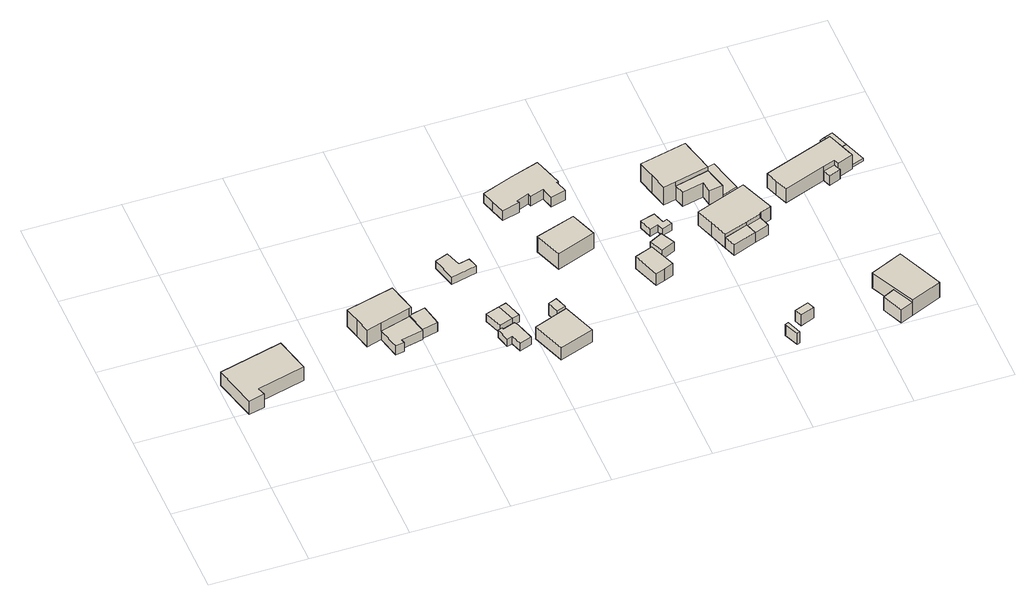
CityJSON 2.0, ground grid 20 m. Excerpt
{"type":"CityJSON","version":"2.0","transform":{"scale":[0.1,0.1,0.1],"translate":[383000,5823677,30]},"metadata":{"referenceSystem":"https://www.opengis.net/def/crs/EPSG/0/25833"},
"CityObjects":{
"building1":{"type":"Building","attributes":{"Gemeindeschluessel":"11000012","BezugspunktDach":"2200","function":"31001_1010","measuredHeight":3.53,"storeysAboveGround":1},"address":[{"country":"Germany","locality":"Berlin","thoroughfareNumber":"4 (23)","thoroughfareName":"Singdrosselsteig"}],"geometry":[{"type":"Solid","lod":"1","boundaries":[[[[0,1,2,3,4,5]],[[6,7,8,9,10,11]],[[6,11,5,4]],[[7,6,4,3]],[[8,7,3,2]],[[9,8,2,1]],[[10,9,1,0]],[[11,10,0,5]]]]}]},
"building2":{"type":"Building","attributes":{"Gemeindeschluessel":"11000012","function":"31001_1010"},"address":[{"country":"Germany","locality":"Berlin","thoroughfareNumber":"4 (21)","thoroughfareName":"Singdrosselsteig"}],"children":["building2-1","building2-2"]},
"building2-1":{"type":"BuildingPart","attributes":{"BezugspunktDach":"2200","measuredHeight":5.88,"storeysAboveGround":1},"parents":["building2"],"geometry":[{"type":"MultiSurface","lod":"1","boundaries":[[[12,13,14,15,16,17,18,19]],[[20,21,22,23,24,25,26,27]],[[20,27,19,18]],[[21,20,18,17]],[[22,21,17,16]],[[23,22,16,15]],[[28,29,23,15,14]],[[25,24,14,13]],[[26,25,13,12]],[[27,26,12,19]],[[24,23,29,28]]]}]},
"building2-2":{"type":"BuildingPart","attributes":{"BezugspunktDach":"2200","measuredHeight":2.29,"storeysAboveGround":1},"parents":["building2"],"geometry":[{"type":"Solid","lod":"1","boundaries":[[[[30,31,32,33,29,28]],[[23,34,35,36,37,24]],[[34,23,29,33]],[[35,34,33,32]],[[36,35,32,31]],[[37,36,31,30]],[[24,37,30,28]],[[23,24,28,29]]]]}]},
"building3":{"type":"Building","attributes":{"Gemeindeschluessel":"11000012","BezugspunktDach":"2200","function":"31001_2463","measuredHeight":2.76,"storeysAboveGround":1},"address":[{"country":"Germany","locality":"Berlin","thoroughfareNumber":"4 (22)","thoroughfareName":"Singdrosselsteig"}],"geometry":[{"type":"Solid","lod":"1","boundaries":[[[[38,39,40,41,42]],[[43,44,45,46,47]],[[43,47,42,41]],[[44,43,41,40]],[[45,44,40,39]],[[46,45,39,38]],[[47,46,38,42]]]]}]},
"building4":{"type":"Building","attributes":{"Gemeindeschluessel":"11000012","BezugspunktDach":"2200","function":"31001_2723","measuredHeight":1.95,"storeysAboveGround":1},"address":[{"country":"Germany","locality":"Berlin","thoroughfareNumber":"55 (1)","thoroughfareName":"Alter Wiesenweg"}],"geometry":[{"type":"Solid","lod":"1","boundaries":[[[[48,49,50,51,52,53,54,55,56]],[[57,58,59,60,61,62,63,64,65]],[[57,65,56,55]],[[58,57,55,54]],[[59,58,54,53]],[[60,59,53,52]],[[61,60,52,51]],[[62,61,51,50]],[[63,62,50,49]],[[64,63,49,48]],[[65,64,48,56]]]]}]},
"building5":{"type":"Building","attributes":{"Gemeindeschluessel":"11000012","BezugspunktDach":"2200","function":"31001_1313","measuredHeight":1.99,"storeysAboveGround":1},"address":[{"country":"Germany","locality":"Berlin","thoroughfareNumber":"83 (1)","thoroughfareName":"Alter Wiesenweg"}],"geometry":[{"type":"Solid","lod":"1","boundaries":[[[[66,67,68,69]],[[70,71,72,73]],[[70,73,69,68]],[[71,70,68,67]],[[72,71,67,66]],[[73,72,66,69]]]]}]},
"building6":{"type":"Building","attributes":{"Gemeindeschluessel":"11000012","BezugspunktDach":"2200","function":"31001_2723","measuredHeight":2.53,"storeysAboveGround":1},"address":[{"country":"Germany","locality":"Berlin","thoroughfareNumber":"85 (1)","thoroughfareName":"Alter Wiesenweg"}],"geometry":[{"type":"Solid","lod":"1","boundaries":[[[[74,75,76,77,78,79]],[[80,81,82,83,84,85]],[[80,85,79,78]],[[81,80,78,77]],[[82,81,77,76]],[[83,82,76,75]],[[84,83,75,74]],[[85,84,74,79]]]]}]},
"building7":{"type":"Building","attributes":{"Gemeindeschluessel":"11000012","BezugspunktDach":"2200","function":"51009_1610","measuredHeight":1.94,"storeysAboveGround":0},"address":[{"country":"Germany","locality":"Berlin"}],"geometry":[{"type":"Solid","lod":"1","boundaries":[[[[67,86,87,68]],[[88,89,90,91]],[[88,91,68,87]],[[89,88,87,86]],[[90,89,86,67]],[[91,90,67,68]]]]}]},
"building8":{"type":"Building","attributes":{"Gemeindeschluessel":"11000012","BezugspunktDach":"2200","function":"31001_1010","measuredHeight":3.47,"storeysAboveGround":1},"address":[{"country":"Germany","locality":"Berlin","thoroughfareNumber":"55","thoroughfareName":"Alter Wiesenweg"}],"geometry":[{"type":"Solid","lod":"1","boundaries":[[[[92,93,94,95]],[[96,97,98,99]],[[96,99,95,94]],[[97,96,94,93]],[[98,97,93,92]],[[99,98,92,95]]]]}]},
"building9":{"type":"Building","attributes":{"Gemeindeschluessel":"11000012","BezugspunktDach":"2200","function":"51009_1611","measuredHeight":3,"storeysAboveGround":0},"address":[{"country":"Germany","locality":"Berlin"}],"geometry":[{"type":"Solid","lod":"1","boundaries":[[[[100,101,102,103]],[[104,105,106,107]],[[104,107,103,102]],[[105,104,102,101]],[[106,105,101,100]],[[107,106,100,103]]]]}]},
"building10":{"type":"Building","attributes":{"Gemeindeschluessel":"11000012","BezugspunktDach":"2200","function":"31001_1010","measuredHeight":5.8,"storeysAboveGround":1},"address":[{"country":"Germany","locality":"Berlin","thoroughfareNumber":"83","thoroughfareName":"Alter Wiesenweg"}],"geometry":[{"type":"Solid","lod":"1","boundaries":[[[[108,109,110,111,112]],[[113,114,115,116,117]],[[113,117,112,111]],[[114,113,111,110]],[[115,114,110,109]],[[116,115,109,108]],[[117,116,108,112]]]]}]},
"building11":{"type":"Building","attributes":{"Gemeindeschluessel":"11000012","BezugspunktDach":"2200","function":"31001_1010","measuredHeight":3.68,"storeysAboveGround":1},"address":[{"country":"Germany","locality":"Berlin","thoroughfareNumber":"85","thoroughfareName":"Alter Wiesenweg"}],"geometry":[{"type":"Solid","lod":"1","boundaries":[[[[118,119,120,121,122,123,124,125,126,127,128,129,130,131,132]],[[133,134,135,136,137,138,139,140,141,142,143,144,145,146,147]],[[133,147,132,131]],[[134,133,131,130]],[[135,134,130,129]],[[136,135,129,128]],[[137,136,128,127]],[[138,137,127,126]],[[139,138,126,125]],[[140,139,125,124]],[[141,140,124,123]],[[142,141,123,122]],[[143,142,122,121]],[[144,143,121,120]],[[145,144,120,119]],[[146,145,119,118]],[[147,146,118,132]]]]}]},
"building12":{"type":"Building","attributes":{"Gemeindeschluessel":"11000012","BezugspunktDach":"2200","function":"31001_1312","measuredHeight":3.69,"storeysAboveGround":1},"address":[{"country":"Germany","locality":"Berlin","thoroughfareNumber":"57","thoroughfareName":"Alter Wiesenweg"}],"geometry":[{"type":"Solid","lod":"1","boundaries":[[[[148,149,150,151,152]],[[153,154,155,156,157]],[[153,157,152,151]],[[154,153,151,150]],[[155,154,150,149]],[[156,155,149,148]],[[157,156,148,152]]]]}]},
"building13":{"type":"Building","attributes":{"Gemeindeschluessel":"11000012","BezugspunktDach":"2200","function":"31001_2723","measuredHeight":2.41,"storeysAboveGround":1},"address":[{"country":"Germany","locality":"Berlin","thoroughfareNumber":"57 (1)","thoroughfareName":"Alter Wiesenweg"}],"geometry":[{"type":"Solid","lod":"1","boundaries":[[[[158,159,160,161]],[[162,163,164,165]],[[162,165,161,160]],[[163,162,160,159]],[[164,163,159,158]],[[165,164,158,161]]]]}]},
"building14":{"type":"Building","attributes":{"Gemeindeschluessel":"11000012","BezugspunktDach":"2200","function":"31001_2741","measuredHeight":1.77,"storeysAboveGround":1},"address":[{"country":"Germany","locality":"Berlin","thoroughfareNumber":"81 (2)","thoroughfareName":"Alter Wiesenweg"}],"geometry":[{"type":"Solid","lod":"1","boundaries":[[[[166,167,168,169,170,171,172,173]],[[174,175,176,177,178,179,180,181]],[[174,181,173,172]],[[175,174,172,171]],[[176,175,171,170]],[[177,176,170,169]],[[178,177,169,168]],[[179,178,168,167]],[[180,179,167,166]],[[181,180,166,173]]]]}]},
"building15":{"type":"Building","attributes":{"Gemeindeschluessel":"11000012","BezugspunktDach":"2200","function":"51009_1610","measuredHeight":2.92,"storeysAboveGround":0},"address":[{"country":"Germany","locality":"Berlin"}],"geometry":[{"type":"Solid","lod":"1","boundaries":[[[[182,183,184,185]],[[186,187,188,189]],[[186,189,185,184]],[[187,186,184,183]],[[188,187,183,182]],[[189,188,182,185]]]]}]},
"building16":{"type":"Building","attributes":{"Gemeindeschluessel":"11000012","BezugspunktDach":"2200","function":"51009_1610","measuredHeight":2.8,"storeysAboveGround":0},"address":[{"country":"Germany","locality":"Berlin"}],"geometry":[{"type":"Solid","lod":"1","boundaries":[[[[190,191,192,193]],[[194,195,196,197]],[[194,197,193,192]],[[195,194,192,191]],[[196,195,191,190]],[[197,196,190,193]]]]}]},
"building17":{"type":"Building","attributes":{"Gemeindeschluessel":"11000012","function":"31001_1010"},"address":[{"country":"Germany","locality":"Berlin","thoroughfareNumber":"81","thoroughfareName":"Alter Wiesenweg"}],"children":["building17-1","building17-2"]},
"building17-1":{"type":"BuildingPart","attributes":{"BezugspunktDach":"2200","measuredHeight":5.63,"storeysAboveGround":1},"parents":["building17"],"geometry":[{"type":"MultiSurface","lod":"1","boundaries":[[[198,199,200,201,202,203,204,205]],[[206,207,208,209,210,211,212,213]],[[206,213,205,204]],[[207,206,204,203]],[[208,207,203,202]],[[209,208,202,201]],[[214,215,201,200]],[[211,210,200,199]],[[212,211,199,198]],[[213,212,198,205]],[[210,216,209,215,214]]]}]},
"building17-2":{"type":"BuildingPart","attributes":{"BezugspunktDach":"2200","measuredHeight":3.61,"storeysAboveGround":1},"parents":["building17"],"geometry":[{"type":"MultiSurface","lod":"1","boundaries":[[[217,218,219,220,215,214]],[[209,221,222,223,224,210]],[[221,209,215,220]],[[222,221,220,219]],[[223,222,219,218]],[[224,223,218,217]],[[210,224,217,214]],[[210,225,214,215,209]]]}]},
"building18":{"type":"Building","attributes":{"Gemeindeschluessel":"11000012","function":"31001_1010"},"address":[{"country":"Germany","locality":"Berlin","thoroughfareNumber":"59","thoroughfareName":"Alter Wiesenweg"}],"children":["building18-1","building18-2"]},
"building18-1":{"type":"BuildingPart","attributes":{"BezugspunktDach":"2200","measuredHeight":3.95,"storeysAboveGround":1},"parents":["building18"],"geometry":[{"type":"MultiSurface","lod":"1","boundaries":[[[226,227,228,229,230,231,232,233,234]],[[235,236,237,238,239,240,241,242,243]],[[235,243,234,233]],[[236,235,233,232]],[[237,236,232,231]],[[238,237,231,230]],[[239,238,230,229]],[[240,239,229,228]],[[244,245,228,227]],[[242,241,227,226]],[[243,242,226,234]],[[241,240,245,244]]]}]},
"building18-2":{"type":"BuildingPart","attributes":{"BezugspunktDach":"2200","measuredHeight":2.68,"storeysAboveGround":1},"parents":["building18"],"geometry":[{"type":"Solid","lod":"1","boundaries":[[[[246,247,245,244]],[[240,248,249,241]],[[248,240,245,247]],[[249,248,247,246]],[[241,249,246,244]],[[240,241,244,245]]]]}]},
"building19":{"type":"Building","attributes":{"Gemeindeschluessel":"11000012","BezugspunktDach":"2200","function":"51009_1610","measuredHeight":2.41,"storeysAboveGround":0},"address":[{"country":"Germany","locality":"Berlin"}],"geometry":[{"type":"Solid","lod":"1","boundaries":[[[[250,251,252,253]],[[239,254,248,240]],[[239,240,253,252]],[[254,239,252,251]],[[248,254,251,250]],[[240,248,250,253]]]]}]},
"building20":{"type":"Building","attributes":{"Gemeindeschluessel":"11000012","BezugspunktDach":"2200","function":"51009_1610","measuredHeight":1.46,"storeysAboveGround":0},"address":[{"country":"Germany","locality":"Berlin"}],"geometry":[{"type":"Solid","lod":"1","boundaries":[[[[255,256,257,258,259]],[[260,261,262,221,208]],[[260,208,259,258]],[[261,260,258,257]],[[262,261,257,256]],[[221,262,256,255]],[[208,221,255,259]]]]}]},
"building21":{"type":"Building","attributes":{"Gemeindeschluessel":"11000012","function":"31001_1010"},"address":[{"country":"Germany","locality":"Berlin","thoroughfareNumber":"49","thoroughfareName":"Alter Wiesenweg"}],"children":["building21-1","building21-2"]},
"building21-1":{"type":"BuildingPart","attributes":{"BezugspunktDach":"2200","measuredHeight":4.5,"storeysAboveGround":1},"parents":["building21"],"geometry":[{"type":"MultiSurface","lod":"1","boundaries":[[[263,264,265,266,267]],[[268,269,270,271,272]],[[268,272,267,266]],[[269,268,266,265]],[[270,269,265,264]],[[271,270,264,263]],[[272,273,274,275,263,267]],[[271,275,274,273]]]}]},
"building21-2":{"type":"BuildingPart","attributes":{"BezugspunktDach":"2200","measuredHeight":3.42,"storeysAboveGround":1},"parents":["building21"],"geometry":[{"type":"Solid","lod":"1","boundaries":[[[[276,275,274,277]],[[273,271,278,279]],[[273,279,277,274]],[[278,271,275,276]],[[279,278,276,277]],[[271,273,274,275]]]]}]},
"building22":{"type":"Building","attributes":{"Gemeindeschluessel":"11000012","BezugspunktDach":"2200","function":"31001_1010","measuredHeight":4.78,"storeysAboveGround":1},"address":[{"country":"Germany","locality":"Berlin","thoroughfareNumber":"61","thoroughfareName":"Alter Wiesenweg"}],"geometry":[{"type":"Solid","lod":"1","boundaries":[[[[280,281,282,283,284,285,286,287,288,289]],[[290,291,292,293,294,295,296,297,298,299]],[[290,299,289,288]],[[291,290,288,287]],[[292,291,287,286]],[[293,292,286,285]],[[294,293,285,284]],[[295,294,284,283]],[[296,295,283,282]],[[297,296,282,281]],[[298,297,281,280]],[[299,298,280,289]]]]}]},
"building23":{"type":"Building","attributes":{"Gemeindeschluessel":"11000012","BezugspunktDach":"2200","function":"51009_1610","measuredHeight":2.48,"storeysAboveGround":0},"address":[{"country":"Germany","locality":"Berlin"}],"geometry":[{"type":"Solid","lod":"1","boundaries":[[[[300,301,302,303,304]],[[295,294,305,306,296]],[[295,296,304,303]],[[294,295,303,302]],[[305,294,302,301]],[[306,305,301,300]],[[296,306,300,304]]]]}]},
"building24":{"type":"Building","attributes":{"Gemeindeschluessel":"11000012","BezugspunktDach":"2200","function":"51009_1610","measuredHeight":0.622,"storeysAboveGround":0},"address":[{"country":"Germany","locality":"Berlin"}],"geometry":[{"type":"Solid","lod":"1","boundaries":[[[[307,308,309,310,311,312,313]],[[314,315,316,317,318,319,320]],[[314,320,313,312]],[[315,314,312,311]],[[316,315,311,310]],[[317,316,310,309]],[[318,317,309,308]],[[319,318,308,307]],[[320,319,307,313]]]]}]},
"building25":{"type":"Building","attributes":{"Gemeindeschluessel":"11000012","BezugspunktDach":"2200","function":"31001_2143","measuredHeight":0.524,"storeysAboveGround":1},"address":[{"country":"Germany","locality":"Berlin","thoroughfareNumber":"61 (1)","thoroughfareName":"Alter Wiesenweg"}],"geometry":[{"type":"Solid","lod":"1","boundaries":[[[[311,310,321,312]],[[322,323,324,325]],[[322,325,312,321]],[[323,322,321,310]],[[324,323,310,311]],[[325,324,311,312]]]]}]}
},
"vertices":[
[28,193,44],[60,201,44],[55,218,44],[154,243,44],[136,317,44],[5,284,44],[136,317,9],[154,243,9],[55,218,9],[60,201,9],[28,193,9],[5,284,9],
[288,318,51],[296,286,51],[327,295,51],[389,313,51],[394,314,51],[386,345,51],[379,375,51],[280,350,51],[379,375,8],[386,345,8],[394,314,8],[389,313,8],[327,295,8],[296,286,8],[288,318,8],[280,350,8],[327,295,31],[389,313,31],
[338,248,31],[356,251,31],[354,259,31],[400,269,31],[400,269,8],[354,259,8],[356,251,8],[338,248,8],
[400,269,33],[432,277,33],[423,322,33],[394,314,33],[389,313,33],[394,314,10],[423,322,10],[432,277,10],[400,269,10],[389,313,10],
[540,196,27],[551,200,27],[559,177,27],[584,186,27],[572,226,27],[568,233,27],[543,224,27],[542,228,27],[533,225,27],[542,228,8],[543,224,8],[568,233,8],[572,226,8],[584,186,8],[559,177,8],[551,200,8],[540,196,8],[533,225,8],
[540,234,28],[568,244,28],[555,281,28],[527,272,28],[555,281,8],[568,244,8],[540,234,8],[527,272,8],
[500,384,29],[553,397,29],[547,418,29],[525,413,29],[514,445,29],[487,435,29],[514,445,10],[525,413,10],[547,418,10],[553,397,10],[500,384,10],[487,435,10],
[583,248,28],[571,286,28],[571,286,9],[583,248,9],[568,244,9],[555,281,9],
[622,128,39],[693,153,39],[667,223,39],[597,197,39],[667,223,8],[693,153,8],[622,128,8],[597,197,8],
[649,222,40],[667,228,40],[658,253,40],[641,246,40],[658,253,10],[667,228,10],[649,222,10],[641,246,10],
[700,352,51],[780,381,51],[770,408,51],[760,436,51],[679,409,51],[760,436,11],[770,408,11],[780,381,11],[700,352,11],[679,409,11],
[639,539,35],[648,510,35],[684,520,35],[682,525,35],[708,535,35],[710,528,35],[738,537,35],[745,512,35],[776,521,35],[768,546,35],[772,547,35],[761,582,35],[753,608,35],[696,590,35],[631,566,35],[696,590,10],[753,608,10],[761,582,10],[772,547,10],[768,546,10],[776,521,10],[745,512,10],[738,537,10],[710,528,10],[708,535,10],[682,525,10],[684,520,10],[648,510,10],[639,539,10],[631,566,10],
[855,248,42],[874,255,42],[893,263,42],[872,318,42],[835,304,42],[872,318,11],[893,263,11],[874,255,11],[855,248,11],[835,304,11],
[889,309,35],[918,322,35],[903,351,35],[876,337,35],[903,351,11],[918,322,11],[889,309,11],[876,337,11],
[890,374,29],[907,381,29],[912,368,29],[933,375,29],[928,389,29],[919,385,29],[911,410,29],[881,402,29],[911,410,11],[919,385,11],[928,389,11],[933,375,11],[912,368,11],[907,381,11],[890,374,11],[881,402,11],
[1046,11,40],[1052,13,40],[1041,44,40],[1034,41,40],[1041,44,11],[1052,13,11],[1046,11,11],[1034,41,11],
[1070,55,39],[1099,66,39],[1093,81,39],[1064,70,39],[1093,81,11],[1099,66,11],[1070,55,11],[1064,70,11],
[933,480,57],[942,443,57],[968,449,57],[1038,466,57],[1031,494,57],[1029,502,57],[1020,539,57],[924,517,57],[1020,539,11],[1029,502,11],[1031,494,11],[1038,466,11],[968,449,11],[942,443,11],[933,480,11],[924,517,11],[968,449,47],[1038,466,47],[971,450,11],
[974,428,47],[1018,438,47],[1022,415,47],[1050,419,47],[1050,419,11],[1022,415,11],[1018,438,11],[974,428,11],[968,449,29],
[997,336,45],[1010,298,45],[1059,316,45],[1090,327,45],[1092,328,45],[1090,330,45],[1115,339,45],[1087,410,45],[984,372,45],[1087,410,10],[1115,339,10],[1090,330,10],[1092,328,10],[1090,327,10],[1059,316,10],[1010,298,10],[997,336,10],[984,372,10],[1010,298,37],[1059,316,37],
[1019,274,37],[1067,292,37],[1067,292,10],[1019,274,10],
[1067,292,35],[1097,303,35],[1090,327,35],[1059,316,35],[1097,303,10],
[1050,419,22],[1082,431,22],[1073,467,22],[1064,503,22],[1031,494,22],[1064,503,11],[1073,467,11],[1082,431,11],
[1276,13,46],[1339,40,46],[1318,88,46],[1297,136,46],[1231,107,46],[1297,136,6],[1318,88,6],[1339,40,6],[1276,13,6],[1231,107,6],[1255,57,6],[1255,57,40],[1276,13,40],
[1249,2,40],[1230,45,40],[1249,2,6],[1230,45,6],
[1148,397,45],[1158,372,45],[1244,403,45],[1268,411,45],[1272,401,45],[1305,413,45],[1304,417,45],[1301,423,45],[1283,474,45],[1139,422,45],[1283,474,9],[1301,423,9],[1304,417,9],[1305,413,9],[1272,401,9],[1268,411,9],[1244,403,9],[1158,372,9],[1148,397,9],[1139,422,9],
[1250,387,34],[1274,396,34],[1272,401,34],[1268,411,34],[1244,403,34],[1274,396,9],[1250,387,9],
[1283,474,14],[1304,417,14],[1332,427,14],[1315,473,14],[1296,467,14],[1283,504,14],[1273,500,14],[1283,504,8],[1296,467,8],[1315,473,8],[1332,427,8],[1304,417,8],[1283,474,8],[1273,500,8],
[1301,511,14],[1301,511,9],[1315,473,9],[1296,467,9],[1283,504,9]
]}
